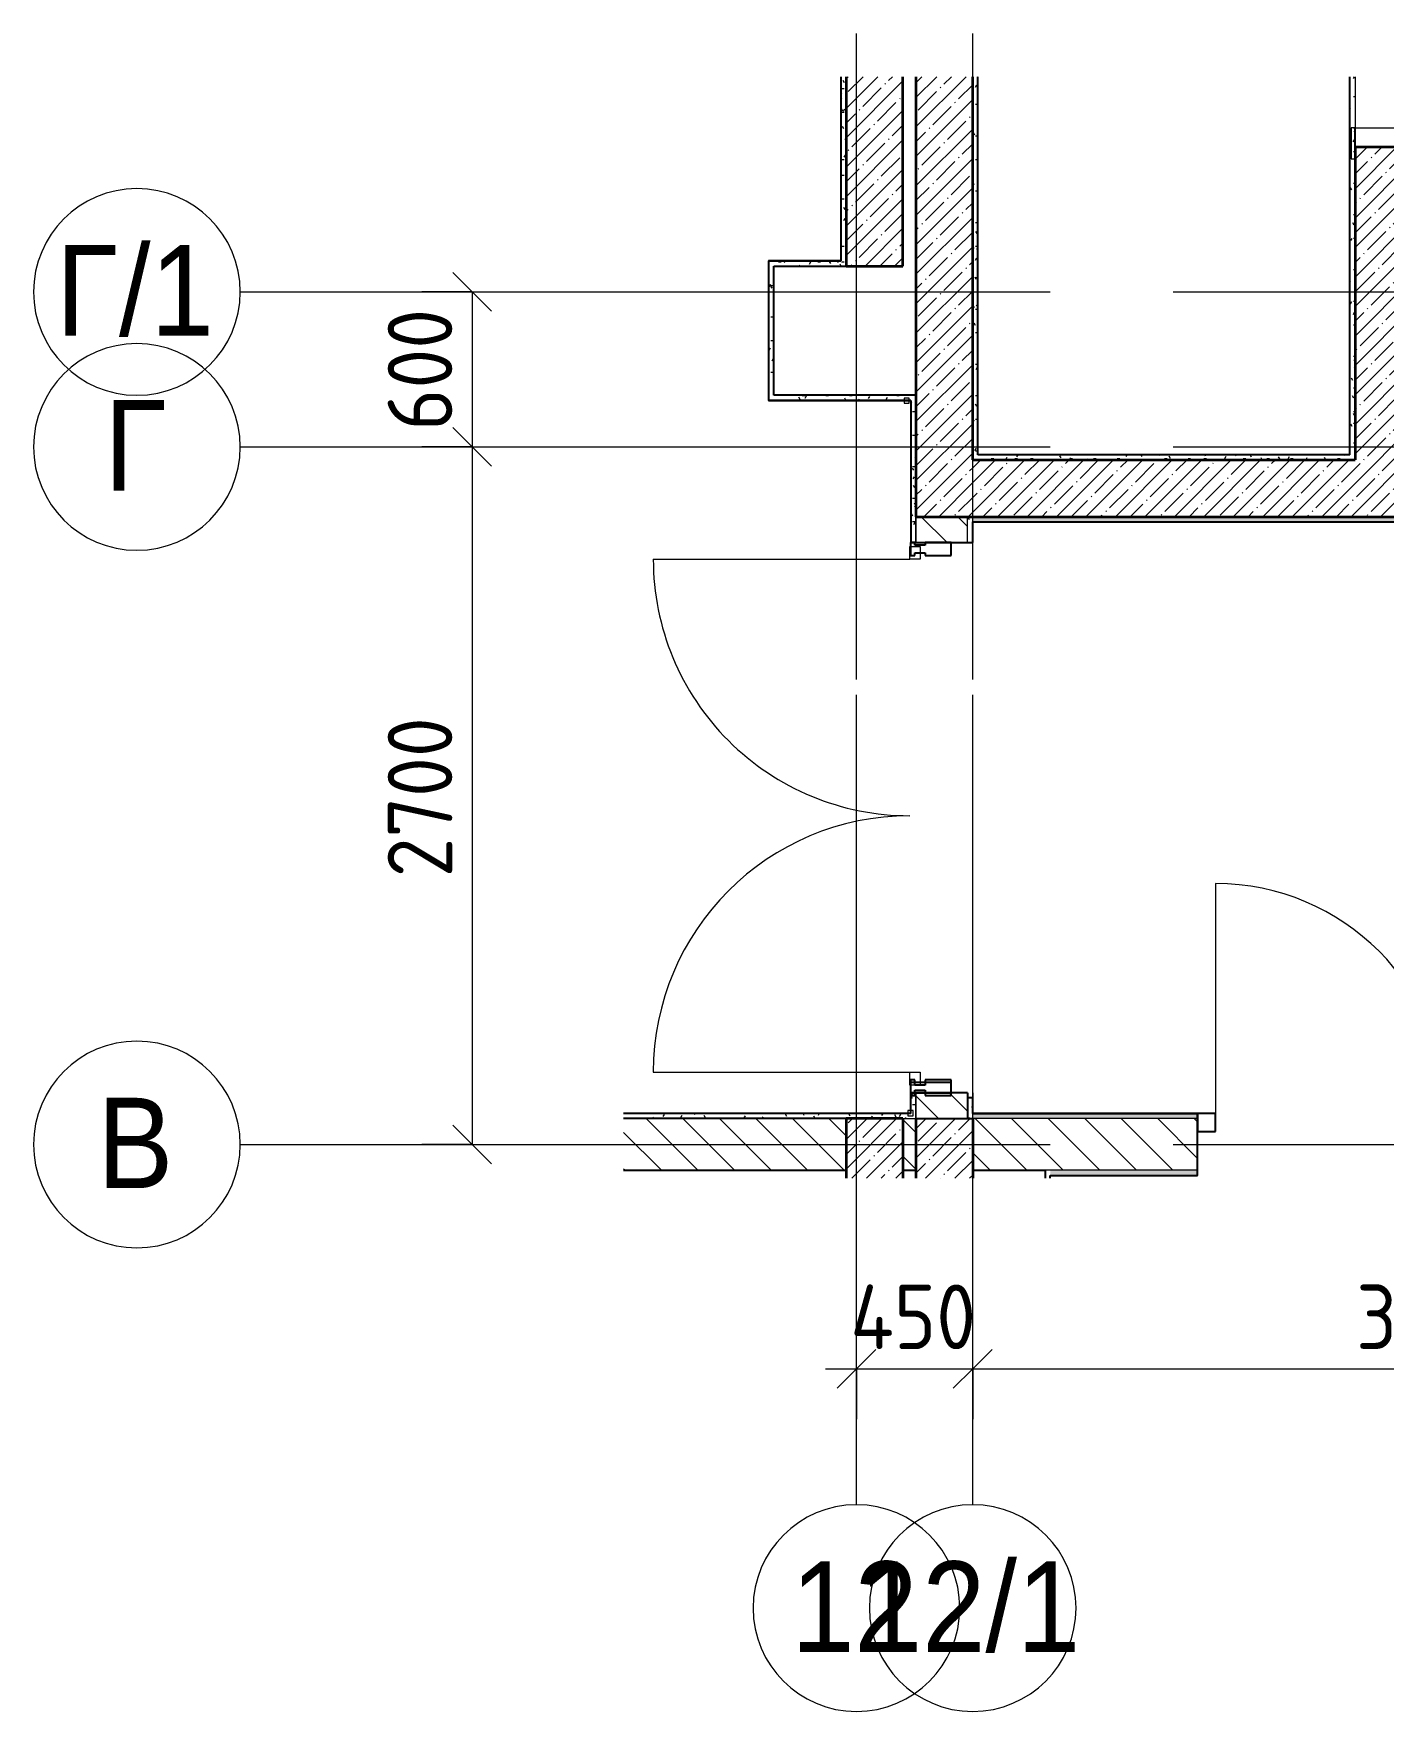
# Model space of a CAD drawing. Header units: millimetres. Extents: x 35124 to 170704, y -1987 to 12522.
# Drawn here: x 35124 to 40350, y 5606 to 12100 of the extents above; entities that cross this region are included whole.
import ezdxf

# ---------------------------------------------------------------- set-up
doc = ezdxf.new("R2010")
doc.units = ezdxf.units.MM
doc.linetypes.add('Осевая', pattern=[3175, 635, -476.25, 1587.5, -476.25])
for name, color, linetype, lineweight in [('A-ANNO-DIMS', 7, 'Continuous', 9), ('A-ANNO-DIMS-100', 7, 'Continuous', 9), ('A-DOOR', 7, 'Continuous', 9), ('A-DOOR-1', 7, 'Continuous', 13), ('A-GLAZ-CWMG', 7, 'Continuous', 9), ('A-GLAZ-CWMG-1', 7, 'Continuous', 25), ('A-WALL', 7, 'Continuous', 9), ('I-WALL', 7, 'Continuous', 9), ('Оси', 7, 'Continuous', 9), ('Оси-1', 7, 'Continuous', 20), ('Оси-2', 7, 'Осевая', 9)]:
    doc.layers.add(name, color=color, linetype=linetype, lineweight=lineweight)
for name, color, linetype, lineweight, true_color in [('A-WALL-1', 7, 'Continuous', 25, 0x3c3c3c), ('A-WALL-2', 7, 'Continuous', 35, 0x3c3c3c), ('A-WALL-FNSH-1', 7, 'Continuous', 13, 0x3c3c3c)]:
    doc.layers.add(name, color=color, linetype=linetype, lineweight=lineweight, true_color=true_color)
doc.styles.add('Arial', font='arial.ttf', dxfattribs={"width": 0.9, "height": 350})
doc.styles.add('ISOCPEUR', font='isocpeur.ttf', dxfattribs={"width": 0.9, "height": 250})
doc.dimstyles.new('ISO-2_5_0_9К_БОЛЬШОЙ', dxfattribs={"dimscale": 304.8, "dimtxt": 248.995294, "dimasz": 0.492126, "dimexe": 0.393701, "dimexo": 0.984252, "dimgap": 0, "dimtad": 1, "dimdec": 0, "dimrnd": 10, "dimzin": 0, "dimdsep": 46, "dimtxsty": 'ISOCPEUR', "dimblk1": 'OBLIQUE', "dimblk2": 'OBLIQUE', "dimsah": 1, "dimcen": 0.09, "dimdle": 0.393701, "dimazin": 0, "dimtfac": 1, "dimtdec": 4, "dimtix": 1, "dimtmove": 0, "dimatfit": 3, "dimfxl": 1, "dimtvp": 1, "dimtolj": 1, "dimtzin": 0, "dimarcsym": 2})
pattern_1 = [(45, (0, 0), (-57.02463, 57.02463), []), (45, (57.025, 0), (-57.02463, 57.02463), [100.806, -20.161, 3.353, -16.808])]
pattern_2 = [(135, (0, 0), (-70.71068, -70.71068), [])]
pattern_3 = [(0, (0, 0), (121.92, 30.48), [10.058, -81.382, 10.058, -81.382, -487.68]), (0, (0, 0), (121.92, 30.48), [-182.88, 10.058, -172.822, 10.058, -81.382, -213.36]), (0, (0, 0), (121.92, 30.48), [-457.2, 10.058, -50.902, 10.058, -142.342]), (120, (45.72, 15.24), (-87.356454, 90.345817), [10.058, -81.382, 10.058, -81.382, -487.68]), (120, (45.72, 15.24), (-87.356454, 90.345817), [-182.88, 10.058, -172.822, 10.058, -81.382, -213.36]), (120, (45.72, 15.24), (-87.356454, 90.345817), [-457.2, 10.058, -50.902, 10.058, -142.342]), (240, (60.96, 76.2), (-34.563546, -120.825817), [10.058, -81.382, 10.058, -81.382, -487.68]), (240, (60.96, 76.2), (-34.563546, -120.825817), [-182.88, 10.058, -172.822, 10.058, -81.382, -213.36]), (240, (60.96, 76.2), (-34.563546, -120.825817), [-457.2, 10.058, -50.902, 10.058, -142.342])]

# ---------------------------------------------------------------- blocks, each defined once
blk = doc.blocks.new('DOR_Дверь лифта - 1350х2050h-19118285-План разверток пом_3_19_ Этаж 3')
at = {"layer": 'A-DOOR'}
for p, q in [((-402, 110), (-600, 110)), ((-600, 110), (-600, -110)), ((-600, -110), (-402, -110)), ((-600, -150), (-600, -180)), ((-402, -150), (-600, -150)), ((-600, -180), (-402, -180)), ((-600, -190), (-600, -220)), ((-402, -190), (-600, -190)), ((-600, -220), (-402, -220))]:
    blk.add_line(p, q, dxfattribs=at)
at = {"layer": 'A-DOOR-1'}
for p, q in [((-600, 125), (-720, 125)), ((-720, 125), (-720, 110)), ((-720, 110), (-600, 110)), ((-675, 110), (-675, -110)), ((-600, 110), (-675, 110)), ((-600, 110), (-600, 125)), ((-675, -110), (-600, -110))]:
    blk.add_line(p, q, dxfattribs=at)
blk = doc.blocks.new('Дверь_Витражная_остекление_ - ДВН_ДАО_Главный вход_1200 в свету-31742133-План разверток пом_3_19_ Этаж 3')
at = {"layer": 'A-DOOR'}
for p, q in [((-647.5, 925), (-647.5, 35)), ((647.5, 430), (647.5, 35))]:
    blk.add_line(p, q, dxfattribs=at)
for centre, radius, start, end in [((-647.5, 30), 895, 360, 90), ((647.5, 30), 400, 90, 180)]:
    blk.add_arc(centre, radius, start, end, dxfattribs=at)
blk = doc.blocks.new('Прямоугольный импост - 50 x 70 мм-31701779-План разверток пом_3_19_ Этаж 3')
at = {"layer": 'A-GLAZ-CWMG-1'}
for p, q in [((0, 35), (-70, 35)), ((-70, 35), (-70, -35)), ((0, -35), (0, 35)), ((-70, -35), (0, -35))]:
    blk.add_line(p, q, dxfattribs=at)
blk = doc.blocks.new('Прямоугольный импост - Импост структурный с накладкой - 160мм Темный-31239214-План разверток пом_3_19_ Этаж 3')
at = {"layer": 'A-GLAZ-CWMG-1'}
for p, q in [((-50, 0), (-50, 17)), ((-50, 17), (0, 17)), ((-40, 0), (-50, 0)), ((-40, -40), (-40, 0)), ((0, 0), (-10, 0)), ((-10, 0), (-10, -40)), ((0, 17), (0, 0)), ((-50, -140), (-50, -40)), ((-50, -40), (-40, -40)), ((-10, -40), (0, -40)), ((0, -40), (0, -140)), ((0, -140), (-50, -140))]:
    blk.add_line(p, q, dxfattribs=at)
blk = doc.blocks.new('Дверь_Витражная_остекление_ - ДВН_ДАО_Главный вход_1800 в свету 5-32258809-План разверток пом_3_19_ Этаж 3')
at = {"layer": 'A-DOOR'}
for p, q in [((-992.5, -1012.5), (-992.5, -20)), ((992.5, -1012.5), (992.5, -20))]:
    blk.add_line(p, q, dxfattribs=at)
for centre, start, end in [((-992.5, -20), 270, 0), ((992.5, -20), 180, 270)]:
    blk.add_arc(centre, 992.5, start, end, dxfattribs=at)
at = {"layer": 'A-DOOR-1'}
for p, q in [((-1042.5, 20), (-992.5, 20)), ((-1042.5, -20), (-1042.5, 20)), ((-992.5, 20), (-992.5, -20)), ((992.5, 20), (1042.5, 20)), ((992.5, -20), (992.5, 20)), ((1042.5, 20), (1042.5, -20)), ((-992.5, -20), (-1042.5, -20)), ((1042.5, -20), (992.5, -20))]:
    blk.add_line(p, q, dxfattribs=at)
blk = doc.blocks.new('Прямоугольный импост - Импост структурный с накладкой - 160мм Темный-31915521-План разверток пом_3_19_ Этаж 3')
at = {"layer": 'A-GLAZ-CWMG-1'}
for p, q in [((-25, 0), (-25, 17)), ((-25, 17), (25, 17)), ((-15, 0), (-25, 0)), ((-15, -40), (-15, 0)), ((25, 0), (15, 0)), ((15, 0), (15, -40)), ((25, 17), (25, 0)), ((-25, -140), (-25, -40)), ((-25, -40), (-15, -40)), ((15, -40), (25, -40)), ((25, -40), (25, -140)), ((25, -140), (-25, -140))]:
    blk.add_line(p, q, dxfattribs=at)
blk = doc.blocks.new('Прямоугольный импост - Импост структурный с накладкой - 160мм Темный-32469899-План разверток пом_3_19_ Этаж 3')
at = {"layer": 'A-GLAZ-CWMG-1'}
for p, q in [((0, 17), (-50, 17)), ((-50, 17), (-50, 0)), ((-50, 0), (-40, 0)), ((-40, 0), (-40, -40)), ((-10, -40), (-10, 0)), ((-10, 0), (0, 0)), ((0, 0), (0, 17)), ((-40, -40), (-50, -40)), ((-50, -40), (-50, -140)), ((0, -40), (-10, -40)), ((0, -140), (0, -40)), ((-50, -140), (0, -140))]:
    blk.add_line(p, q, dxfattribs=at)
blk = doc.blocks.new('Ось сетки - D8-29747960-План разверток пом_3_19_ Этаж 3')
at = {"layer": 'Оси-1'}
for start, end in [(360, 180), (180, 360)]:
    blk.add_arc((0, 0), 4, start, end, dxfattribs=at)
blk = doc.blocks.new('DIMBLOCK1-План разверток пом_3_19_ Этаж 3')
at = {"layer": 'A-ANNO-DIMS-100', "lineweight": 20}
for p, q in [((36822, 11100), (36747, 11175)), ((36822, 11100), (36897, 11025)), ((36822, 10500), (36747, 10575)), ((36822, 10500), (36897, 10425))]:
    blk.add_line(p, q, dxfattribs=at)
at = {"layer": 'A-ANNO-DIMS-100'}
for p, q in [((36628, 11100), (36942, 11100)), ((36822, 11100), (36628, 11100)), ((36822, 11100), (36822, 10500)), ((36628, 10500), (36942, 10500)), ((36822, 10500), (36628, 10500))]:
    blk.add_line(p, q, dxfattribs=at)
at = {"layer": 'A-ANNO-DIMS-100', "color": 0, "insert": (36495.4, 10563), "char_height": 250, "width": 568.858, "attachment_point": 1, "rotation": 90, "line_spacing_factor": 1.149209, "style": 'ISOCPEUR'}
blk.add_mtext('600', dxfattribs=at)
blk = doc.blocks.new('_Oblique')
at = {"color": 0, "linetype": 'ByBlock', "lineweight": -2}
blk.add_line((-0.5, -0.5), (0.5, 0.5), dxfattribs=at)
blk = doc.blocks.new('DIMBLOCK2-План разверток пом_3_19_ Этаж 3')
at = {"layer": 'A-ANNO-DIMS-100', "lineweight": 20}
for p, q in [((36822, 10500), (36747, 10575)), ((36822, 10500), (36897, 10425)), ((36822, 7800), (36747, 7875)), ((36822, 7800), (36897, 7725))]:
    blk.add_line(p, q, dxfattribs=at)
at = {"layer": 'A-ANNO-DIMS-100'}
for p, q in [((36628, 10500), (36942, 10500)), ((36822, 10500), (36628, 10500)), ((36822, 10500), (36822, 7800)), ((36628, 7800), (36942, 7800)), ((36822, 7800), (36628, 7800))]:
    blk.add_line(p, q, dxfattribs=at)
at = {"layer": 'A-ANNO-DIMS-100', "color": 0, "insert": (36495.4, 8834), "char_height": 250, "width": 758.478, "attachment_point": 1, "rotation": 90, "line_spacing_factor": 1.149209, "style": 'ISOCPEUR'}
blk.add_mtext('2700', dxfattribs=at)
blk = doc.blocks.new('DIMBLOCK3-План разверток пом_3_19_ Этаж 3')
at = {"layer": 'A-ANNO-DIMS-100'}
for p, q in [((38310, 6737.4), (38310, 7051.3)), ((38760, 6737.4), (38760, 7051.3)), ((38190, 6931.3), (38760, 6931.3)), ((38310, 6931.3), (38310, 6737.4)), ((38760, 6931.3), (38760, 6737.4))]:
    blk.add_line(p, q, dxfattribs=at)
at = {"layer": 'A-ANNO-DIMS-100', "lineweight": 20}
for p, q in [((38310, 6931.3), (38385, 7006.3)), ((38760, 6931.3), (38835, 7006.3)), ((38310, 6931.3), (38235, 6856.3)), ((38760, 6931.3), (38685, 6856.3))]:
    blk.add_line(p, q, dxfattribs=at)
at = {"layer": 'A-ANNO-DIMS-100', "color": 0, "insert": (38286, 7257.9), "char_height": 250, "width": 597.589, "attachment_point": 1, "line_spacing_factor": 1.149209, "style": 'ISOCPEUR'}
blk.add_mtext('450', dxfattribs=at)
blk = doc.blocks.new('DIMBLOCK4-План разверток пом_3_19_ Этаж 3')
at = {"layer": 'A-ANNO-DIMS-100'}
for p, q in [((38760, 6737.4), (38760, 7051.3)), ((42360, 6737.4), (42360, 7051.3)), ((38760, 6931.3), (42360, 6931.3)), ((38760, 6931.3), (38760, 6737.4)), ((42360, 6931.3), (42360, 6737.4))]:
    blk.add_line(p, q, dxfattribs=at)
at = {"layer": 'A-ANNO-DIMS-100', "lineweight": 20}
for p, q in [((38760, 6931.3), (38835, 7006.3)), ((42360, 6931.3), (42435, 7006.3)), ((38760, 6931.3), (38685, 6856.3)), ((42360, 6931.3), (42285, 6856.3))]:
    blk.add_line(p, q, dxfattribs=at)
at = {"layer": 'A-ANNO-DIMS-100', "color": 0, "insert": (40244, 7257.9), "char_height": 250, "width": 758.478, "attachment_point": 1, "line_spacing_factor": 1.149209, "style": 'ISOCPEUR'}
blk.add_mtext('3600', dxfattribs=at)

msp = doc.modelspace()

# ---------------------------------------------------------------- hatches: boundary and pattern name
at = {"layer": 'I-WALL'}
h = msp.add_hatch(dxfattribs=at)
h.set_pattern_fill('FP_11', color=256, style=0, pattern_type=2)
h.set_pattern_definition(pattern_3)
h.paths.add_polyline_path([(38270, 11200), (38270, 11933.0494), (38250, 11933.0494), (38250, 11200)])
h = msp.add_hatch(dxfattribs=at)
h.set_pattern_fill('FP_2', color=256, style=0, pattern_type=2)
h.set_pattern_definition(pattern_1)
h.paths.add_polyline_path([(38490, 11200), (38490, 11933.0494), (38270, 11933.0494), (38270, 11200)])
h = msp.add_hatch(dxfattribs=at)
h.set_pattern_fill('FP_2', color=256, style=0, pattern_type=2)
h.set_pattern_definition(pattern_1)
h.paths.add_polyline_path([(38739.9999, 10230), (38760, 10230), (38760, 11933.0494), (38540, 11933.0494), (38540, 10230), (38607.7331, 10230)])
h = msp.add_hatch(dxfattribs=at)
h.set_pattern_fill('FP_11', color=256, style=0, pattern_type=2)
h.set_pattern_definition(pattern_3)
h.paths.add_polyline_path([(38780, 10450), (38780, 11933.0494), (38760, 11933.0494), (38760, 10450)])
h = msp.add_hatch(dxfattribs=at)
h.set_pattern_fill('FP_11', color=256, style=0, pattern_type=2)
h.set_pattern_definition(pattern_3)
h.paths.add_polyline_path([(40240, 10450), (40240, 11933.0494), (40220, 11933.0494), (40220, 10450)])
h = msp.add_hatch(dxfattribs=at)
h.set_pattern_fill('FP_2', color=256, style=0, pattern_type=2)
h.set_pattern_definition(pattern_1)
h.paths.add_polyline_path([(40460, 10230), (40460, 11660), (40240, 11660), (40240, 10230)])
h = msp.add_hatch(dxfattribs=at)
h.set_pattern_fill('FP_11', color=256, style=0, pattern_type=2)
h.set_pattern_definition(pattern_3)
h.paths.add_polyline_path([(37970, 11200), (38250, 11200), (38249, 11220), (37970, 11220)])
h = msp.add_hatch(dxfattribs=at)
h.set_pattern_fill('FP_11', color=256, style=0, pattern_type=2)
h.set_pattern_definition(pattern_3)
h.paths.add_polyline_path([(37990, 10680), (37990, 11200), (37970, 11200), (37970, 10680)])
h = msp.add_hatch(dxfattribs=at)
h.set_pattern_fill('FP_11', color=256, style=0, pattern_type=2)
h.set_pattern_definition(pattern_3)
h.paths.add_polyline_path([(38520, 10680), (38540, 10680), (38540, 10700), (37990, 10700), (37990, 10680), (38519, 10680)])
h = msp.add_hatch(dxfattribs=at)
h.set_pattern_fill('FP_11', color=256, style=0, pattern_type=2)
h.set_pattern_definition(pattern_3)
h.paths.add_polyline_path([(38520, 7900), (38540, 7900), (38540, 8000), (38520, 8000), (38520, 7920)])
h.paths.add_polyline_path([(38540, 10130), (38540, 10680), (38520, 10680), (38520, 10130)])
h = msp.add_hatch(dxfattribs=at)
h.set_pattern_fill('FP_11', color=256, style=0, pattern_type=2)
h.set_pattern_definition(pattern_3)
h.paths.add_polyline_path([(40220, 10450), (40220, 10470), (38780, 10470), (38780, 10450), (39806.7633, 10450)])
h = msp.add_hatch(dxfattribs=at)
h.set_pattern_fill('FP_2', color=256, style=0, pattern_type=2)
h.set_pattern_definition(pattern_1)
h.paths.add_polyline_path([(39806.7633, 10230), (40240, 10230), (40240, 10450), (38760, 10450), (38760, 10230)])
h = msp.add_hatch(dxfattribs=at)
h.set_pattern_fill('FP_1', color=256, style=0, pattern_type=2)
h.set_pattern_definition(pattern_2)
h.paths.add_polyline_path([(38539.9999, 7900), (38739.9999, 7900), (38739.9999, 8000), (38539.9999, 8000)])
h.paths.add_polyline_path([(38539.9999, 10130), (38739.9999, 10130), (38739.9999, 10230), (38539.9999, 10230)])
h = msp.add_hatch(dxfattribs=at)
h.set_pattern_fill('FP_11', color=256, style=0, pattern_type=2)
h.set_pattern_definition(pattern_3)
h.paths.add_polyline_path([(38759.9999, 7900), (38759.9999, 7980), (38739.9999, 7980), (38739.9999, 7900)])
h.paths.add_polyline_path([(38759.9999, 10130), (38759.9999, 10230), (38739.9999, 10230), (38739.9999, 10130)])
h = msp.add_hatch(dxfattribs=at)
h.set_pattern_fill('FP_11', color=256, style=0, pattern_type=2)
h.set_pattern_definition(pattern_3)
h.paths.add_polyline_path([(42160, 10210), (42160, 10230), (38759.9999, 10230), (38759.9999, 10210), (39806.7633, 10210)])
h = msp.add_hatch(dxfattribs=at)
h.set_pattern_fill('FP_11', color=256, style=0, pattern_type=2)
h.set_pattern_definition(pattern_3)
h.paths.add_polyline_path([(38490, 7900), (38520, 7900), (38520, 7920), (37408.703, 7920), (37408.703, 7900)])
h = msp.add_hatch(dxfattribs=at)
h.set_pattern_fill('FP_1', color=256, style=0, pattern_type=2)
h.set_pattern_definition(pattern_2)
h.paths.add_polyline_path([(42910, 7700), (42990, 7700), (42990, 7900), (42130, 7900), (42130, 7700), (42890, 7700)])
h.paths.add_polyline_path([(38539.9999, 7700), (38539.9999, 7900), (38490, 7900), (38490, 7700)])
h.paths.add_polyline_path([(39630, 7700), (39630, 7900), (38759.9999, 7900), (38759.9999, 7700), (39059.9999, 7700)])
h.paths.add_polyline_path([(38270, 7700), (38270, 7900), (37408.703, 7900), (37408.703, 7700)])
h = msp.add_hatch(dxfattribs=at)
h.set_pattern_fill('FP_2', color=256, style=0, pattern_type=2)
h.set_pattern_definition(pattern_1)
h.paths.add_polyline_path([(38270, 7669.5724), (38490, 7669.5724), (38490, 7900), (38270, 7900), (38270, 7700)])
h = msp.add_hatch(dxfattribs=at)
h.set_pattern_fill('FP_2', color=256, style=0, pattern_type=2)
h.set_pattern_definition(pattern_1)
h.paths.add_polyline_path([(38607.7331, 7669.5724), (38759.9999, 7669.5724), (38759.9999, 7900), (38539.9999, 7900), (38539.9999, 7669.5724)])
h = msp.add_hatch(dxfattribs=at)
h.set_pattern_fill('FP_11', color=256, style=0, pattern_type=2)
h.set_pattern_definition(pattern_3)
h.paths.add_polyline_path([(73760, 7900), (74100, 7900), (74100, 7920), (73705, 7920), (73705, 7908), (73760, 7908), (73760, 7902.9412)])
h.paths.add_polyline_path([(71690, 7900), (72250, 7900), (72250, 7908), (72305, 7908), (72305, 7920), (71660, 7920), (71660, 7908), (71690, 7908)])
h.paths.add_polyline_path([(70680, 7900), (70680, 7908), (70710, 7908), (70710, 7920), (69360, 7920), (69360, 7908), (69390, 7908), (69390, 7900)])
h.paths.add_polyline_path([(68230, 7900), (68230, 7908), (68260, 7908), (68260, 7920), (66860, 7920), (66860, 7908), (66890, 7908), (66890, 7900)])
h.paths.add_polyline_path([(65410, 7900), (65880, 7900), (65880, 7908), (65910, 7908), (65910, 7920), (60470, 7920), (60470, 7900), (64110, 7900)])
h.paths.add_polyline_path([(57970, 7900), (57970, 7920), (50859.9353, 7920), (50859.9353, 7900), (56593.1853, 7900)])
h.paths.add_polyline_path([(46110, 7900), (48359.9353, 7900), (48359.9353, 7920), (42130, 7920), (42130, 7900), (44910, 7900)])
h.paths.add_polyline_path([(39630, 7900), (39630, 7920), (38759.9999, 7920), (38759.9999, 7900)])
h = msp.add_hatch(dxfattribs=at)
h.set_pattern_fill('FP_11', color=256, style=0, pattern_type=2)
h.set_pattern_definition(pattern_3)
h.paths.add_polyline_path([(39059.3047, 7669.5724), (39059.9999, 7669.5724), (39059.9999, 7700), (39039.9999, 7700), (39039.9999, 7669.5724)])
h = msp.add_hatch(dxfattribs=at)
h.set_pattern_fill('FP_11', color=256, style=0, pattern_type=2)
h.set_pattern_definition(pattern_3)
h.paths.add_polyline_path([(42204.8235, 7680), (42890, 7680), (42890, 7700), (42130, 7700), (42130, 7680)])
h.paths.add_polyline_path([(39630, 7680), (39630, 7700), (39059.9999, 7700), (39060.9999, 7680)])

# ---------------------------------------------------------------- linework, layer by layer
at = {"layer": 'A-WALL'}
for p, q in [((38539.9999, 10230), (38539.9999, 10130)), ((38540, 10130), (38540, 10230)), ((38739.9999, 10130), (38739.9999, 10230)), ((38539.9999, 8000), (38539.9999, 7900)), ((38540, 7900), (38540, 8000)), ((38490, 7900), (38539.9999, 7900)), ((39630, 7900), (38759.9999, 7900)), ((39630, 7700), (39039.9999, 7700)), ((39060.9999, 7679), (39060.9999, 7680))]:
    msp.add_line(p, q, dxfattribs=at)
at = {"layer": 'A-WALL-1'}
for p, q in [((38250, 11933.0494), (38250, 11220)), ((38780, 10470), (38780, 11933.0494)), ((40220, 10470), (40220, 11933.0494)), ((40240, 11660), (40240, 11735)), ((37970, 11220), (37970, 10680)), ((37970, 11220), (38250, 11220)), ((37990, 11200), (38270, 11200)), ((37990, 10700), (37990, 11200)), ((38520, 10680), (37970, 10680)), ((38540, 10700), (37990, 10700)), ((38520, 10680), (38520, 10130)), ((40220, 10470), (38780, 10470)), ((42160, 10230), (38759.9999, 10230)), ((38759.9999, 10130), (38759.9999, 10210)), ((38759.9999, 10210), (42160, 10210)), ((38520, 10130), (38759.9999, 10130)), ((38739.9999, 8000), (38520, 8000)), ((38520, 7920), (38520, 8000)), ((38739.9999, 8000), (38739.9999, 7900)), ((38759.9999, 7980), (38739.9999, 7980)), ((38759.9999, 7920), (38759.9999, 7980)), ((38520, 7920), (37408.703, 7920)), ((38270, 7900), (37408.703, 7900)), ((38539.9999, 7900), (38759.9999, 7900)), ((38759.9999, 7920), (39630, 7920)), ((39630, 7680), (39630, 7920)), ((37408.703, 7700), (38270, 7700)), ((38490, 7700), (38539.9999, 7700)), ((38759.9999, 7700), (39039.9999, 7700)), ((39039.9999, 7700), (39039.9999, 7669.5724)), ((39059.9999, 7669.5724), (39059.9999, 7680)), ((39059.9999, 7680), (39630, 7680))]:
    msp.add_line(p, q, dxfattribs=at)
at = {"layer": 'A-WALL-2'}
for p, q in [((38270, 11933.0494), (38270, 11200)), ((38490, 11200), (38490, 11933.0494)), ((38540, 11933.0494), (38540, 10230)), ((38760, 10450), (38760, 11933.0494)), ((40240, 11660), (40240, 10450)), ((40460, 11660), (40240, 11660)), ((38270, 11200), (38490, 11200)), ((38760, 10450), (40240, 10450)), ((38539.9999, 10230), (40460, 10230)), ((38270, 7900), (38270, 7669.5724)), ((38490, 7900), (38270, 7900)), ((38490, 7900), (38490, 7669.5724)), ((38539.9999, 7900), (38539.9999, 7669.5724)), ((38759.9999, 7900), (38759.9999, 7669.5724))]:
    msp.add_line(p, q, dxfattribs=at)
at = {"layer": 'A-WALL-FNSH-1'}
for p, q in [((38249, 11933.0494), (38249, 11220)), ((38781, 10471), (38781, 11933.0494)), ((40219, 11933.0494), (40219, 10471)), ((37969, 11221), (37969, 10679)), ((38250, 11221), (37969, 11221)), ((37969, 10679), (38519, 10679)), ((38494.5, 10689), (38494.5, 10669)), ((38514.5, 10689), (38494.5, 10689)), ((38494.5, 10669), (38514.5, 10669)), ((38514.5, 10669), (38514.5, 10689)), ((38519, 10679), (38519, 10130)), ((40219, 10471), (38781, 10471)), ((38760.9999, 10209), (42401, 10209)), ((38760.9999, 10130), (38760.9999, 10209)), ((38519, 10130), (38520, 10130)), ((38759.9999, 10130), (38760.9999, 10130)), ((38520, 7990), (38519, 7990)), ((38519, 7990), (38519, 7921)), ((38759.9999, 8000), (38759.9999, 7980)), ((38760.9999, 8000), (38759.9999, 8000)), ((38760.9999, 7921), (38760.9999, 8000)), ((38529.5, 7931), (38509.5, 7931)), ((38509.5, 7931), (38509.5, 7911)), ((38529.5, 7911), (38529.5, 7931)), ((38519, 7921), (37408.703, 7921)), ((38509.5, 7911), (38529.5, 7911)), ((39630, 7921), (38760.9999, 7921)), ((39630, 7920), (39630, 7921)), ((39060.9999, 7669.5724), (39060.9999, 7679)), ((39060.9999, 7679), (39630, 7679)), ((39630, 7679), (39630, 7680))]:
    msp.add_line(p, q, dxfattribs=at)
at = {"layer": 'Оси'}
for p, q in [((38310, 9600), (38310, 12100)), ((38760, 9600), (38760, 12100)), ((35924.4932, 11100), (38424.4932, 11100)), ((35924.4932, 10500), (38424.4932, 10500)), ((38310, 6405.5827), (38310, 8905.5827)), ((38760, 6405.5827), (38760, 8905.5827)), ((35924.4932, 7800), (38424.4932, 7800))]:
    msp.add_line(p, q, dxfattribs=at)
at = {"layer": 'Оси-2'}
for p, q in [((38424.4932, 11100), (73813.0781, 11100)), ((38424.4932, 10500), (73813.0781, 10500)), ((38310, 8905.5827), (38310, 9600)), ((38760, 8905.5827), (38760, 9600)), ((38424.4932, 7800), (73200, 7800))]:
    msp.add_line(p, q, dxfattribs=at)

# ---------------------------------------------------------------- block references
at = {"layer": 'A-DOOR'}
for name, p, rotation in [('DOR_Дверь лифта - 1350х2050h-19118285-План разверток пом_3_19_ Этаж 3', (40350, 12335), 90), ('Дверь_Витражная_остекление_ - ДВН_ДАО_Главный вход_1800 в свету 5-32258809-План разверток пом_3_19_ Этаж 3', (38536, 9072.5), 269.9999999999999)]:
    msp.add_blockref(name, p, dxfattribs=dict(at, rotation=rotation))
msp.add_blockref('Дверь_Витражная_остекление_ - ДВН_ДАО_Главный вход_1200 в свету-31742133-План разверток пом_3_19_ Этаж 3', (40347.5, 7885), dxfattribs=at)
at = {"layer": 'A-GLAZ-CWMG'}
for name, p, rotation in [('Прямоугольный импост - Импост структурный с накладкой - 160мм Темный-32469899-План разверток пом_3_19_ Этаж 3', (38536, 10130), 89.99999999999993), ('Прямоугольный импост - 50 x 70 мм-31701779-План разверток пом_3_19_ Этаж 3', (39630, 7885), 180)]:
    msp.add_blockref(name, p, dxfattribs=dict(at, rotation=rotation))
at = {"layer": 'A-GLAZ-CWMG', "extrusion": (0, 0, -1), "rotation": 270.0000000000001}
for name, p in [('Прямоугольный импост - Импост структурный с накладкой - 160мм Темный-31239214-План разверток пом_3_19_ Этаж 3', (-38536, 8000)), ('Прямоугольный импост - Импост структурный с накладкой - 160мм Темный-31915521-План разверток пом_3_19_ Этаж 3', (-38536, 8015))]:
    msp.add_blockref(name, p, dxfattribs=at)
at = {"layer": 'Оси-1', "xscale": 99.99999999999993, "yscale": 99.99999999999993, "zscale": 99.99999999999993, "rotation": 269.9999999999994}
for p in [(35524.4932, 11100), (35524.4932, 10500), (35524.4932, 7800)]:
    msp.add_blockref('Ось сетки - D8-29747960-План разверток пом_3_19_ Этаж 3', p, dxfattribs=at)
at = {"layer": 'Оси-1', "xscale": 99.99999999999993, "yscale": 99.99999999999993, "zscale": 99.99999999999993}
for p in [(38310, 6005.5827), (38760, 6005.5827)]:
    msp.add_blockref('Ось сетки - D8-29747960-План разверток пом_3_19_ Этаж 3', p, dxfattribs=at)

# ---------------------------------------------------------------- texts
at = {"layer": 'Оси', "char_height": 350, "attachment_point": 1, "style": 'Arial'}
for s, insert, width in [('\\fArial|b0|i0|c204|p34|;\\W.9;Г', (35211.0669, 11281.0389), 295.822687), ('/1', (35455.145, 11281.0389), 454.556812), ('\\fArial|b0|i0|c204|p34|;\\W.9;Г', (35398.7169, 10681.0389), 295.822687), ('\\fArial|b0|i0|c204|p34|;\\W.9;В', (35371.7169, 7981.0389), 360.759375), ('12', (38057.384, 6186.2294), 606.07575), ('12/1', (38319.734, 6186.2294), 1060.632562)]:
    msp.add_mtext(s, dxfattribs=dict(at, insert=insert, width=width))

# ---------------------------------------------------------------- dimensions: what is measured, and where the dimension line sits
at = {"layer": 'A-ANNO-DIMS'}
for base, p1, p2, override, picture, middle in [((36821.9743, 10500), (36928.0403, 11100), (36928.0403, 10500), {"dimpost": '<>', "dimfxl": 600}, 'DIMBLOCK1-План разверток пом_3_19_ Этаж 3', (36696.9743, 10800)), ((36821.9743, 7800), (36928.0403, 10500), (36928.0403, 7800), {"dimpost": '<>', "dimfxl": 2700}, 'DIMBLOCK2-План разверток пом_3_19_ Этаж 3', (36696.9743, 9150))]:
    dim = msp.add_linear_dim(base=base, p1=p1, p2=p2, angle=90, dimstyle='ISO-2_5_0_9К_БОЛЬШОЙ', override=override, dxfattribs=at)
    dim.commit()
    dim.dimension.update_dxf_attribs({"geometry": picture, "text_midpoint": middle})
for base, p1, p2, override, picture, middle in [((38760, 6931.299), (38310, 7037.365), (38760, 7037.365), {"dimpost": '<>', "dimfxl": 450}, 'DIMBLOCK3-План разверток пом_3_19_ Этаж 3', (38535, 7056.299)), ((42360, 6931.299), (38760, 7037.365), (42360, 7037.365), {"dimpost": '<>', "dimfxl": 3600}, 'DIMBLOCK4-План разверток пом_3_19_ Этаж 3', (40560, 7056.299))]:
    dim = msp.add_linear_dim(base=base, p1=p1, p2=p2, dimstyle='ISO-2_5_0_9К_БОЛЬШОЙ', override=override, dxfattribs=at)
    dim.commit()
    dim.dimension.update_dxf_attribs({"geometry": picture, "text_midpoint": middle})

doc.saveas('drawing.dxf')
